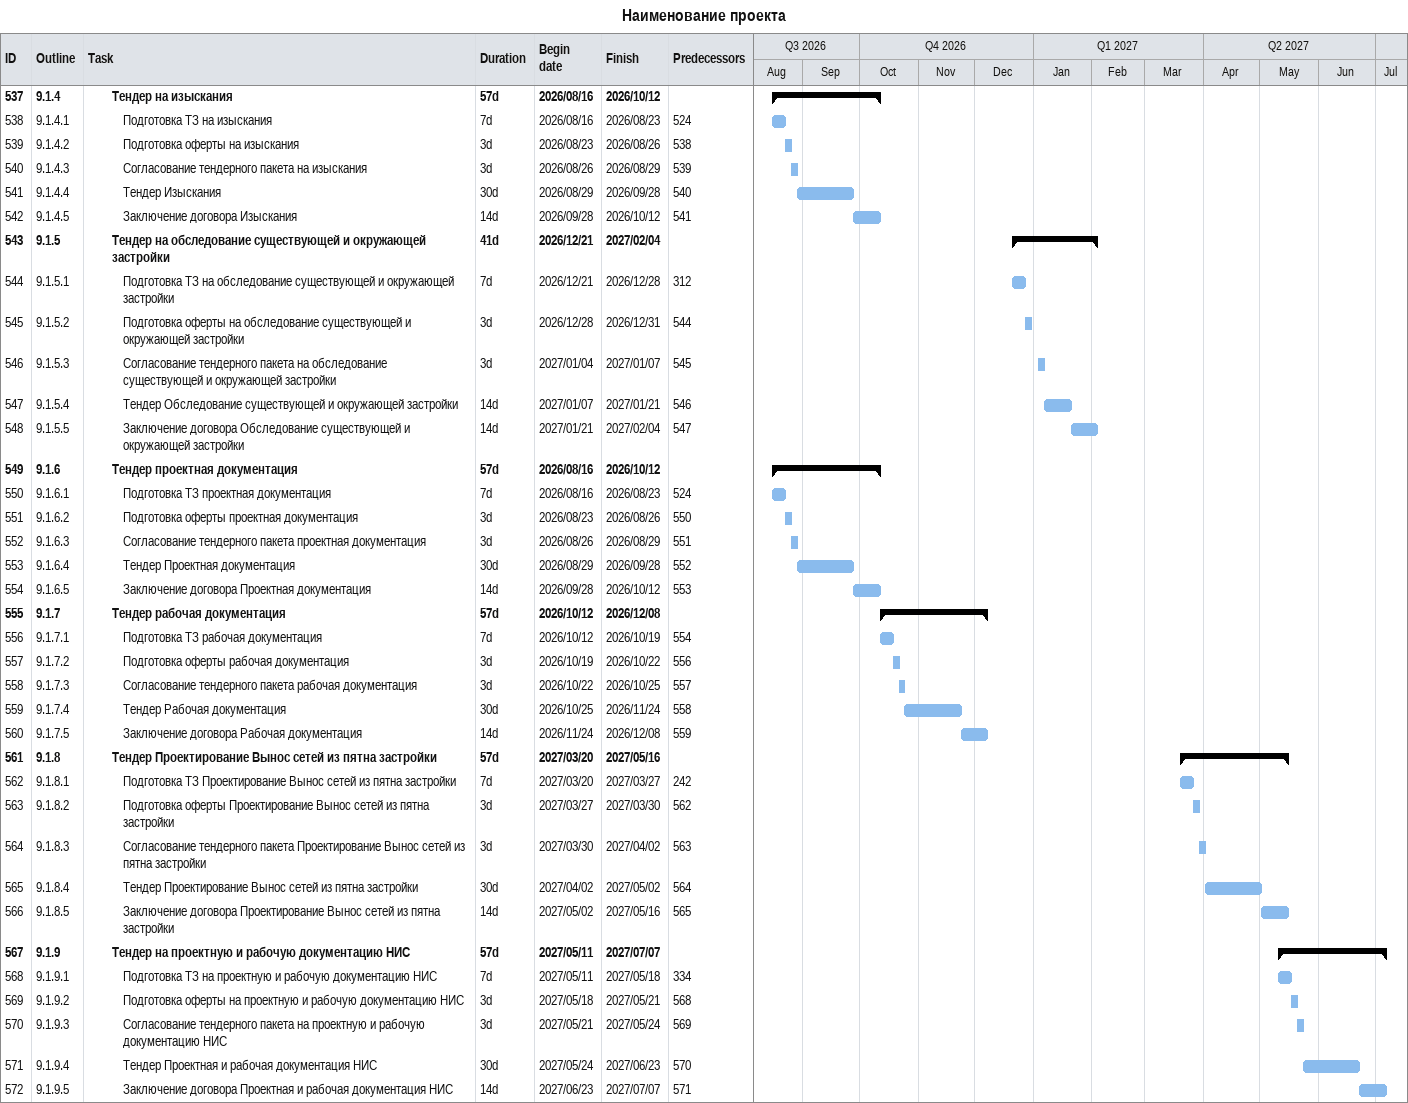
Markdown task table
Наименование проекта

| ID | WBS | Task | Duration | Start | Finish | Predecessors |
|---|---|---|---|---|---|---|
| 537 | 9.1.4 | **Тендер на изыскания** | 57d | 2026-08-16 | 2026-10-12 |  |
| 538 | 9.1.4.1 | Подготовка ТЗ на изыскания | 7d | 2026-08-16 | 2026-08-23 | 524 |
| 539 | 9.1.4.2 | Подготовка оферты на изыскания | 3d | 2026-08-23 | 2026-08-26 | 538 |
| 540 | 9.1.4.3 | Согласование тендерного пакета на изыскания | 3d | 2026-08-26 | 2026-08-29 | 539 |
| 541 | 9.1.4.4 | Тендер Изыскания | 30d | 2026-08-29 | 2026-09-28 | 540 |
| 542 | 9.1.4.5 | Заключение договора Изыскания | 14d | 2026-09-28 | 2026-10-12 | 541 |
| 543 | 9.1.5 | **Тендер на обследование существующей и окружающей застройки** | 41d | 2026-12-21 | 2027-02-04 |  |
| 544 | 9.1.5.1 | Подготовка ТЗ на обследование существующей и окружающей застройки | 7d | 2026-12-21 | 2026-12-28 | 312 |
| 545 | 9.1.5.2 | Подготовка оферты на обследование существующей и окружающей застройки | 3d | 2026-12-28 | 2026-12-31 | 544 |
| 546 | 9.1.5.3 | Согласование тендерного пакета на обследование существующей и окружающей застройки | 3d | 2027-01-04 | 2027-01-07 | 545 |
| 547 | 9.1.5.4 | Тендер Обследование существующей и окружающей застройки | 14d | 2027-01-07 | 2027-01-21 | 546 |
| 548 | 9.1.5.5 | Заключение договора Обследование существующей и окружающей застройки | 14d | 2027-01-21 | 2027-02-04 | 547 |
| 549 | 9.1.6 | **Тендер проектная документация** | 57d | 2026-08-16 | 2026-10-12 |  |
| 550 | 9.1.6.1 | Подготовка ТЗ проектная документация | 7d | 2026-08-16 | 2026-08-23 | 524 |
| 551 | 9.1.6.2 | Подготовка оферты проектная документация | 3d | 2026-08-23 | 2026-08-26 | 550 |
| 552 | 9.1.6.3 | Согласование тендерного пакета проектная документация | 3d | 2026-08-26 | 2026-08-29 | 551 |
| 553 | 9.1.6.4 | Тендер Проектная документация | 30d | 2026-08-29 | 2026-09-28 | 552 |
| 554 | 9.1.6.5 | Заключение договора Проектная документация | 14d | 2026-09-28 | 2026-10-12 | 553 |
| 555 | 9.1.7 | **Тендер рабочая документация** | 57d | 2026-10-12 | 2026-12-08 |  |
| 556 | 9.1.7.1 | Подготовка ТЗ рабочая документация | 7d | 2026-10-12 | 2026-10-19 | 554 |
| 557 | 9.1.7.2 | Подготовка оферты рабочая документация | 3d | 2026-10-19 | 2026-10-22 | 556 |
| 558 | 9.1.7.3 | Согласование тендерного пакета рабочая документация | 3d | 2026-10-22 | 2026-10-25 | 557 |
| 559 | 9.1.7.4 | Тендер Рабочая документация | 30d | 2026-10-25 | 2026-11-24 | 558 |
| 560 | 9.1.7.5 | Заключение договора Рабочая документация | 14d | 2026-11-24 | 2026-12-08 | 559 |
| 561 | 9.1.8 | **Тендер Проектирование Вынос сетей из пятна застройки** | 57d | 2027-03-20 | 2027-05-16 |  |
| 562 | 9.1.8.1 | Подготовка ТЗ Проектирование Вынос сетей из пятна застройки | 7d | 2027-03-20 | 2027-03-27 | 242 |
| 563 | 9.1.8.2 | Подготовка оферты Проектирование Вынос сетей из пятна застройки | 3d | 2027-03-27 | 2027-03-30 | 562 |
| 564 | 9.1.8.3 | Согласование тендерного пакета Проектирование Вынос сетей из пятна застройки | 3d | 2027-03-30 | 2027-04-02 | 563 |
| 565 | 9.1.8.4 | Тендер Проектирование Вынос сетей из пятна застройки | 30d | 2027-04-02 | 2027-05-02 | 564 |
| 566 | 9.1.8.5 | Заключение договора Проектирование Вынос сетей из пятна застройки | 14d | 2027-05-02 | 2027-05-16 | 565 |
| 567 | 9.1.9 | **Тендер на проектную и рабочую документацию НИС** | 57d | 2027-05-11 | 2027-07-07 |  |
| 568 | 9.1.9.1 | Подготовка ТЗ на проектную и рабочую документацию НИС | 7d | 2027-05-11 | 2027-05-18 | 334 |
| 569 | 9.1.9.2 | Подготовка оферты на проектную и рабочую документацию НИС | 3d | 2027-05-18 | 2027-05-21 | 568 |
| 570 | 9.1.9.3 | Согласование тендерного пакета на проектную и рабочую документацию НИС | 3d | 2027-05-21 | 2027-05-24 | 569 |
| 571 | 9.1.9.4 | Тендер Проектная и рабочая документация НИС | 30d | 2027-05-24 | 2027-06-23 | 570 |
| 572 | 9.1.9.5 | Заключение договора Проектная и рабочая документация НИС | 14d | 2027-06-23 | 2027-07-07 | 571 |
